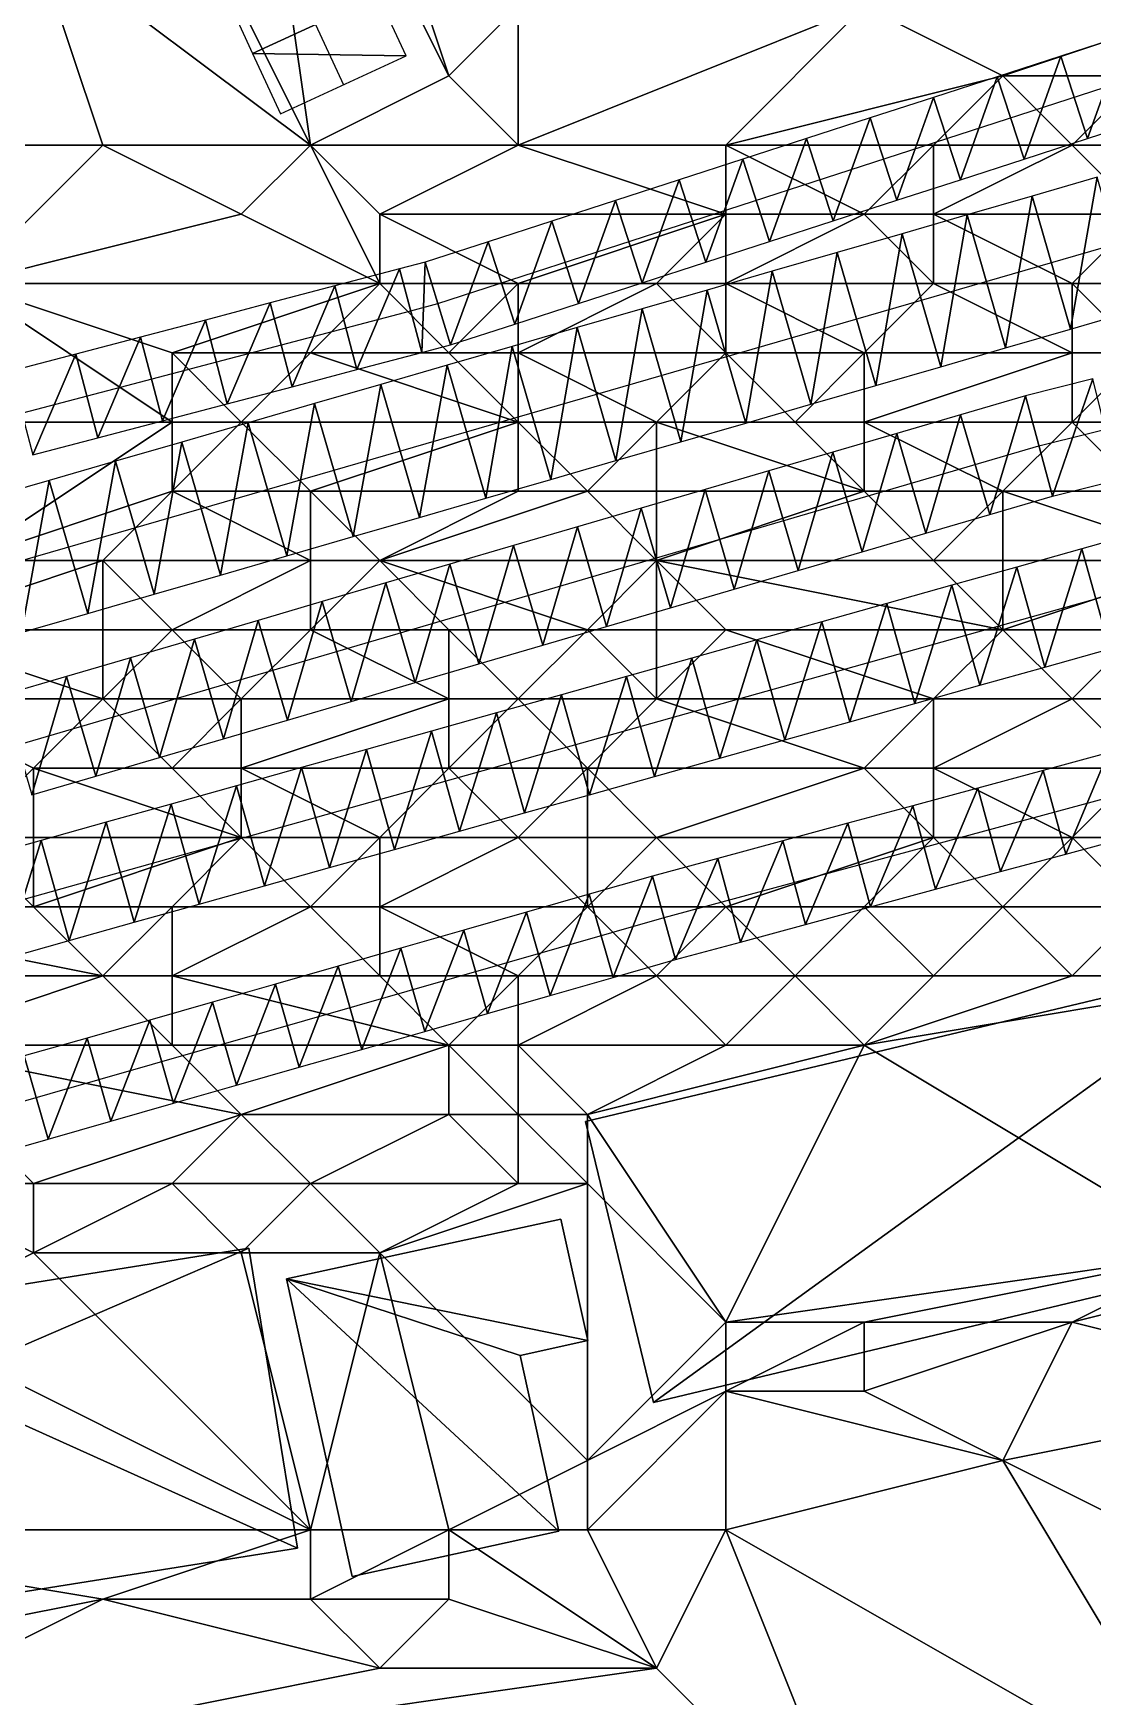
# Model space of a CAD drawing. Header units: metres. Extents: x -1103 to 901, y -902 to 905.
# Drawn here: x -132.01 to -101.4, y 117.18 to 165.23 of the extents above; entities that cross this region are included whole.
import ezdxf

# ---------------------------------------------------------------- set-up
doc = ezdxf.new("R2010")
doc.units = ezdxf.units.M
for name, color, linetype in [('OSM_BUILDING_FOOTPRINTS', 7, 'CONTINUOUS'), ('OSM_BUILDING_ROOFS', 1, 'CONTINUOUS'), ('OSM_BUILDING_WALLS', 8, 'CONTINUOUS'), ('OSM_PATH_AXES', 30, 'CONTINUOUS'), ('OSM_PATH_SURFACE', 30, 'CONTINUOUS'), ('OSM_ROAD_AXES', 2, 'CONTINUOUS'), ('OSM_ROAD_SURFACE', 9, 'CONTINUOUS'), ('OSM_TERRAIN', 3, 'CONTINUOUS'), ('OSM_WATER_SURFACE', 5, 'CONTINUOUS')]:
    doc.layers.add(name, color=color, linetype=linetype)

msp = doc.modelspace()

# ---------------------------------------------------------------- linework, layer by layer
at = {"layer": 'OSM_BUILDING_FOOTPRINTS'}
for points in [[(-116.053, 133.792, 7.75), (-96.422, 138.481, 7.75), (-94.454, 130.374, 7.75), (-114.086, 125.674, 7.75), (-116.053, 133.792, 7.75)], [(-116.772, 130.972, 7.33), (-115.987, 127.466, 7.33), (-117.943, 127.035, 7.33), (-116.827, 121.958, 7.33), (-122.796, 120.653, 7.33), (-124.697, 129.246, 7.33), (-116.772, 130.972, 7.33)], [(-135.276, 128.616, 8.359), (-125.781, 130.131, 8.359), (-124.377, 121.472, 8.359), (-139.565, 119.05, 8.359), (-140.57, 125.298, 8.359), (-134.889, 126.205, 8.359), (-135.276, 128.616, 8.359)]]:
    msp.add_polyline3d(points, close=True, dxfattribs=at)
at = {"layer": 'OSM_BUILDING_ROOFS'}
for points in [[(-96.422, 138.481, 17.75), (-116.053, 133.792, 17.75), (-114.086, 125.674, 17.75)], [(-96.422, 138.481, 17.75), (-114.086, 125.674, 17.75), (-94.454, 130.374, 17.75)], [(-115.987, 127.466, 17.33), (-116.772, 130.972, 17.33), (-124.697, 129.246, 17.33)], [(-125.781, 130.131, 18.359), (-135.276, 128.616, 18.359), (-134.889, 126.205, 18.359)], [(-134.889, 126.205, 18.359), (-124.377, 121.472, 18.359), (-125.781, 130.131, 18.359)], [(-124.697, 129.246, 17.33), (-122.796, 120.653, 17.33), (-116.827, 121.958, 17.33)], [(-124.697, 129.246, 17.33), (-116.827, 121.958, 17.33), (-117.943, 127.035, 17.33)], [(-124.697, 129.246, 17.33), (-117.943, 127.035, 17.33), (-115.987, 127.466, 17.33)], [(-134.889, 126.205, 18.359), (-139.565, 119.05, 18.359), (-124.377, 121.472, 18.359)]]:
    msp.add_3dface(points, dxfattribs=at)
at = {"layer": 'OSM_BUILDING_WALLS'}
for points in [[(-96.422, 138.481, 7.75), (-116.053, 133.792, 7.75), (-116.053, 133.792, 17.75)], [(-96.422, 138.481, 7.75), (-116.053, 133.792, 17.75), (-96.422, 138.481, 17.75)], [(-116.053, 133.792, 7.75), (-114.086, 125.674, 7.75), (-114.086, 125.674, 17.75)], [(-116.053, 133.792, 7.75), (-114.086, 125.674, 17.75), (-116.053, 133.792, 17.75)], [(-116.772, 130.972, 7.33), (-124.697, 129.246, 7.33), (-124.697, 129.246, 17.33)], [(-116.772, 130.972, 7.33), (-124.697, 129.246, 17.33), (-116.772, 130.972, 17.33)], [(-115.987, 127.466, 7.33), (-116.772, 130.972, 7.33), (-116.772, 130.972, 17.33)], [(-115.987, 127.466, 7.33), (-116.772, 130.972, 17.33), (-115.987, 127.466, 17.33)], [(-114.086, 125.674, 7.75), (-94.454, 130.374, 7.75), (-94.454, 130.374, 17.75)], [(-114.086, 125.674, 7.75), (-94.454, 130.374, 17.75), (-114.086, 125.674, 17.75)], [(-125.781, 130.131, 8.359), (-135.276, 128.616, 8.359), (-135.276, 128.616, 18.359)], [(-125.781, 130.131, 8.359), (-135.276, 128.616, 18.359), (-125.781, 130.131, 18.359)], [(-124.377, 121.472, 8.359), (-125.781, 130.131, 8.359), (-125.781, 130.131, 18.359)], [(-124.377, 121.472, 8.359), (-125.781, 130.131, 18.359), (-124.377, 121.472, 18.359)], [(-124.697, 129.246, 7.33), (-122.796, 120.653, 7.33), (-122.796, 120.653, 17.33)], [(-124.697, 129.246, 7.33), (-122.796, 120.653, 17.33), (-124.697, 129.246, 17.33)], [(-117.943, 127.035, 7.33), (-115.987, 127.466, 7.33), (-115.987, 127.466, 17.33)], [(-117.943, 127.035, 7.33), (-115.987, 127.466, 17.33), (-117.943, 127.035, 17.33)], [(-116.827, 121.958, 7.33), (-117.943, 127.035, 7.33), (-117.943, 127.035, 17.33)], [(-116.827, 121.958, 7.33), (-117.943, 127.035, 17.33), (-116.827, 121.958, 17.33)], [(-122.796, 120.653, 7.33), (-116.827, 121.958, 7.33), (-116.827, 121.958, 17.33)], [(-122.796, 120.653, 7.33), (-116.827, 121.958, 17.33), (-122.796, 120.653, 17.33)], [(-139.565, 119.05, 8.359), (-124.377, 121.472, 8.359), (-124.377, 121.472, 18.359)], [(-139.565, 119.05, 8.359), (-124.377, 121.472, 18.359), (-139.565, 119.05, 18.359)]]:
    msp.add_3dface(points, dxfattribs=at)
at = {"layer": 'OSM_PATH_AXES'}
for points in [[(-364.453, 59.153, 16.179), (-341.804, 70.058, 13.161), (-295.102, 90.683, 15.142), (-263.51, 105.447, 16.234), (-230.957, 122.599, 15.848), (-202.516, 135.793, 14.359), (-165.64, 145.503, 14.643), (-151.049, 149.34, 14.507), (-121.105, 157.215, 17.198), (-120.32, 157.425, 17.314), (-92.741, 166.36, 19.621), (-57.524, 175.683, 15.839), (-38.357, 180.704, 12.909), (-12.038, 188.18, 11.367), (16.216, 197.834, 13.39), (43.983, 204.945, 16.196), (54.55, 206.195, 16.411), (69.683, 208.506, 16.69), (127.826, 210.906, 16.029), (196.458, 197.69, 10.186)], [(143.257, 186.653, 12.843), (122.354, 186.952, 13.89), (84.705, 186.211, 15.717), (44.536, 182.086, 15.402), (18.515, 175.528, 11.884), (-4.09, 169.722, 9.372), (-37.45, 160.588, 9.181), (-72.435, 150.867, 11.8), (-113.787, 139.675, 12.889), (-137.365, 132.929, 12.352), (-150.85, 129.069, 12.113), (-169.83, 122.589, 11.608), (-190.312, 116.042, 11.88), (-211.336, 108.455, 13.007), (-235.135, 97.739, 13.162), (-263.223, 83.904, 13.248), (-287.718, 73.188, 12.414), (-315.551, 58.8, 10.88), (-350.746, 39.148, 13.019), (-374.334, 32.003, 16.515), (-405.462, 18.047, 17.05), (-437.816, -4.37, 15.202), (-467.871, -29.828, 13.844), (-502.07, -69.187, 12.193)]]:
    msp.add_polyline3d(points, dxfattribs=at)
at = {"layer": 'OSM_PATH_SURFACE'}
for points in [[(-101.549, 162.193, 19.341), (-100.481, 165.167, 19.574), (-102.319, 164.571, 19.46)], [(-101.549, 162.193, 19.341), (-99.71, 162.788, 18.935), (-100.481, 165.167, 19.574)], [(-103.387, 161.597, 19.128), (-102.319, 164.571, 19.46), (-104.158, 163.975, 19.343)], [(-103.387, 161.597, 19.128), (-101.549, 162.193, 19.341), (-102.319, 164.571, 19.46)], [(-105.226, 161.001, 18.669), (-104.158, 163.975, 19.343), (-105.997, 163.379, 19.195)], [(-105.226, 161.001, 18.669), (-103.387, 161.597, 19.128), (-104.158, 163.975, 19.343)], [(-107.065, 160.405, 18.759), (-105.997, 163.379, 19.195), (-107.835, 162.784, 19.052)], [(-107.065, 160.405, 18.759), (-105.226, 161.001, 18.669), (-105.997, 163.379, 19.195)], [(-108.903, 159.81, 18.755), (-107.835, 162.784, 19.052), (-109.674, 162.188, 18.909)], [(-108.903, 159.81, 18.755), (-107.065, 160.405, 18.759), (-107.835, 162.784, 19.052)], [(-110.742, 159.214, 18.258), (-109.674, 162.188, 18.909), (-111.512, 161.592, 18.742)], [(-110.742, 159.214, 18.258), (-108.903, 159.81, 18.755), (-109.674, 162.188, 18.909)], [(-112.58, 158.618, 18.04), (-111.512, 161.592, 18.742), (-113.351, 160.997, 18.544)], [(-112.58, 158.618, 18.04), (-110.742, 159.214, 18.258), (-111.512, 161.592, 18.742)], [(-114.419, 158.023, 18.209), (-113.351, 160.997, 18.544), (-115.19, 160.401, 18.276)], [(-114.419, 158.023, 18.209), (-112.58, 158.618, 18.04), (-113.351, 160.997, 18.544)], [(-116.258, 157.427, 17.729), (-115.19, 160.401, 18.276), (-117.028, 159.805, 17.964)], [(-116.258, 157.427, 17.729), (-114.419, 158.023, 18.209), (-115.19, 160.401, 18.276)], [(-118.096, 156.831, 17.277), (-117.028, 159.805, 17.964), (-118.867, 159.209, 17.741)], [(-118.096, 156.831, 17.277), (-116.258, 157.427, 17.729), (-117.028, 159.805, 17.964)], [(-119.953, 156.23, 17.447), (-118.867, 159.209, 17.741), (-120.687, 158.62, 17.447)], [(-119.953, 156.23, 17.447), (-118.096, 156.831, 17.277), (-118.867, 159.209, 17.741)], [(-120.785, 156.006, 17.307), (-120.687, 158.62, 17.447), (-121.424, 158.423, 17.305)], [(-120.785, 156.006, 17.307), (-119.953, 156.23, 17.447), (-120.687, 158.62, 17.447)], [(-122.659, 155.513, 16.737), (-121.424, 158.423, 17.305), (-123.294, 157.931, 17.035)], [(-122.659, 155.513, 16.737), (-120.785, 156.006, 17.307), (-121.424, 158.423, 17.305)], [(-124.53, 155.021, 16.456), (-123.294, 157.931, 17.035), (-125.166, 157.439, 16.807)], [(-124.53, 155.021, 16.456), (-122.659, 155.513, 16.737), (-123.294, 157.931, 17.035)], [(-126.402, 154.529, 16.15), (-125.166, 157.439, 16.807), (-127.037, 156.947, 16.58)], [(-126.402, 154.529, 16.15), (-124.53, 155.021, 16.456), (-125.166, 157.439, 16.807)], [(-128.273, 154.037, 16.345), (-127.037, 156.947, 16.58), (-128.909, 156.455, 16.352)], [(-128.273, 154.037, 16.345), (-126.402, 154.529, 16.15), (-127.037, 156.947, 16.58)], [(-130.145, 153.545, 16.101), (-128.909, 156.455, 16.352), (-130.78, 155.963, 16.297)], [(-130.145, 153.545, 16.101), (-128.273, 154.037, 16.345), (-128.909, 156.455, 16.352)], [(-132.016, 153.053, 15.855), (-130.78, 155.963, 16.297), (-132.652, 155.471, 16.079)], [(-132.016, 153.053, 15.855), (-130.145, 153.545, 16.101), (-130.78, 155.963, 16.297)], [(-100.956, 144.443, 13.72), (-102.836, 143.934, 13.404), (-102.183, 141.521, 13.145)], [(-100.956, 144.443, 13.72), (-102.183, 141.521, 13.145), (-100.303, 142.029, 13.288)], [(-102.836, 143.934, 13.404), (-104.716, 143.425, 13.404), (-104.063, 141.012, 13.062)], [(-102.836, 143.934, 13.404), (-104.063, 141.012, 13.062), (-102.183, 141.521, 13.145)], [(-104.716, 143.425, 13.404), (-106.595, 142.916, 13.647), (-105.942, 140.503, 13.052)], [(-104.716, 143.425, 13.404), (-105.942, 140.503, 13.052), (-104.063, 141.012, 13.062)], [(-106.595, 142.916, 13.647), (-108.475, 142.408, 13.495), (-107.822, 139.995, 13.132)], [(-106.595, 142.916, 13.647), (-107.822, 139.995, 13.132), (-105.942, 140.503, 13.052)], [(-108.475, 142.408, 13.495), (-110.355, 141.899, 13.225), (-109.701, 139.486, 12.924)], [(-108.475, 142.408, 13.495), (-109.701, 139.486, 12.924), (-107.822, 139.995, 13.132)], [(-110.355, 141.899, 13.225), (-112.234, 141.39, 13.181), (-111.581, 138.977, 12.787)], [(-110.355, 141.899, 13.225), (-111.581, 138.977, 12.787), (-109.701, 139.486, 12.924)], [(-112.234, 141.39, 13.181), (-114.122, 140.879, 13.094), (-113.452, 138.471, 12.914)], [(-112.234, 141.39, 13.181), (-113.452, 138.471, 12.914), (-111.581, 138.977, 12.787)], [(-114.122, 140.879, 13.094), (-115.945, 140.358, 13.13), (-115.257, 137.954, 12.867)], [(-114.122, 140.879, 13.094), (-115.257, 137.954, 12.867), (-113.452, 138.471, 12.914)], [(-115.945, 140.358, 13.13), (-117.758, 139.839, 12.943), (-117.071, 137.435, 12.725)], [(-115.945, 140.358, 13.13), (-117.071, 137.435, 12.725), (-115.257, 137.954, 12.867)], [(-117.758, 139.839, 12.943), (-119.572, 139.32, 12.952), (-118.884, 136.916, 12.718)], [(-117.758, 139.839, 12.943), (-118.884, 136.916, 12.718), (-117.071, 137.435, 12.725)], [(-119.572, 139.32, 12.952), (-121.386, 138.801, 12.877), (-120.698, 136.397, 12.676)], [(-119.572, 139.32, 12.952), (-120.698, 136.397, 12.676), (-118.884, 136.916, 12.718)], [(-121.386, 138.801, 12.877), (-123.199, 138.282, 12.916), (-122.512, 135.879, 12.626)], [(-121.386, 138.801, 12.877), (-122.512, 135.879, 12.626), (-120.698, 136.397, 12.676)], [(-123.199, 138.282, 12.916), (-125.013, 137.763, 12.76), (-124.325, 135.36, 12.571)], [(-123.199, 138.282, 12.916), (-124.325, 135.36, 12.571), (-122.512, 135.879, 12.626)], [(-125.013, 137.763, 12.76), (-126.827, 137.244, 12.727), (-126.139, 134.841, 12.516)], [(-125.013, 137.763, 12.76), (-126.139, 134.841, 12.516), (-124.325, 135.36, 12.571)], [(-126.827, 137.244, 12.727), (-128.64, 136.725, 12.915), (-127.953, 134.322, 12.481)], [(-126.827, 137.244, 12.727), (-127.953, 134.322, 12.481), (-126.139, 134.841, 12.516)], [(-128.64, 136.725, 12.915), (-130.454, 136.206, 12.71), (-129.766, 133.803, 12.404)], [(-128.64, 136.725, 12.915), (-129.766, 133.803, 12.404), (-127.953, 134.322, 12.481)], [(-130.454, 136.206, 12.71), (-132.268, 135.687, 12.604), (-131.58, 133.284, 12.326)], [(-130.454, 136.206, 12.71), (-131.58, 133.284, 12.326), (-129.766, 133.803, 12.404)], [(-132.268, 135.687, 12.604), (-133.394, 132.765, 12.29), (-131.58, 133.284, 12.326)]]:
    msp.add_3dface(points, dxfattribs=at)
at = {"layer": 'OSM_ROAD_AXES'}
for points in [[(-170.394, 241.606, 19.706), (-158.876, 227.118, 20.064), (-150.873, 220.118, 19.975), (-144.384, 209.103, 19.916), (-138.902, 197.182, 19.423), (-129.672, 178.669, 18.729), (-124.664, 167.234, 18.428), (-123.05, 163.739, 18.362)], [(-198.127, 130.982, 13.763), (-148.242, 145.403, 14.161), (-119.491, 153.72, 16.472), (-96.964, 160.234, 18.352), (-36.953, 175.738, 12.061), (3.04, 187.306, 11.626), (41.905, 197.182, 16.052), (54.318, 199.482, 16.67), (70.899, 200.632, 16.818), (88.165, 201.517, 16.692), (108.791, 201.771, 16.13), (128.423, 202.49, 15.851), (142.682, 201.727, 15.306), (159.981, 200.687, 13.912), (196.204, 192.824, 9.832), (234.715, 183.623, 11.492), (340.831, 155.71, 17.129)], [(-370.819, 47.165, 17.241), (-335.923, 64.163, 12.317), (-224.192, 116.849, 14.848), (-198.249, 125.232, 13.23), (-152.763, 138.735, 13.315), (-145.379, 140.891, 13.6), (-102.955, 153.311, 16.503), (-45.442, 167.599, 12.299), (-35.737, 170.397, 10.915), (4.521, 182.031, 11.083), (38.467, 191.453, 15.186), (65.748, 194.992, 16.796), (114.075, 197.646, 15.56), (161.506, 194.251, 12.963)], [(140.129, 192.249, 14.001), (99.285, 192.946, 15.816), (43.983, 187.35, 15.57), (-34.145, 167.267, 10.105), (-45.807, 164.27, 11.675), (-84.395, 153.631, 14.759), (-133.253, 139.94, 13.632), (-141.886, 137.408, 13.111), (-162.081, 131.48, 12.502), (-196.027, 118.596, 12.56), (-220.81, 108.422, 13.68), (-332.143, 55.327, 11.351), (-361.634, 42.897, 15.237), (-380.911, 35.067, 18.339), (-406.633, 22.769, 18.543), (-417.997, 23.255, 18.52)]]:
    msp.add_polyline3d(points, dxfattribs=at)
at = {"layer": 'OSM_ROAD_SURFACE'}
for points in [[(-126.488, 166.413, 18.406), (-125.673, 164.648, 18.346), (-122.042, 166.325, 18.494)], [(-125.673, 164.648, 18.346), (-121.235, 164.578, 18.46), (-122.042, 166.325, 18.494)], [(-125.673, 164.648, 18.346), (-124.866, 162.901, 18.287), (-121.235, 164.578, 18.46)], [(-102.04, 156.684, 18.027), (-101.274, 161.069, 18.872), (-103.151, 160.527, 18.464)], [(-102.04, 156.684, 18.027), (-100.163, 157.227, 17.658), (-101.274, 161.069, 18.872)], [(-103.917, 156.141, 17.907), (-103.151, 160.527, 18.464), (-105.028, 159.984, 18.066)], [(-103.917, 156.141, 17.907), (-102.04, 156.684, 18.027), (-103.151, 160.527, 18.464)], [(-105.794, 155.598, 17.582), (-105.028, 159.984, 18.066), (-106.906, 159.441, 18.398)], [(-105.794, 155.598, 17.582), (-103.917, 156.141, 17.907), (-105.028, 159.984, 18.066)], [(-107.672, 155.055, 17.17), (-106.906, 159.441, 18.398), (-108.783, 158.898, 18.239)], [(-107.672, 155.055, 17.17), (-105.794, 155.598, 17.582), (-106.906, 159.441, 18.398)], [(-109.549, 154.513, 17.567), (-108.783, 158.898, 18.239), (-110.66, 158.355, 17.806)], [(-109.549, 154.513, 17.567), (-107.672, 155.055, 17.17), (-108.783, 158.898, 18.239)], [(-111.426, 153.97, 17.337), (-110.66, 158.355, 17.806), (-112.537, 157.812, 17.687)], [(-111.426, 153.97, 17.337), (-109.549, 154.513, 17.567), (-110.66, 158.355, 17.806)], [(-113.304, 153.427, 16.821), (-112.537, 157.812, 17.687), (-114.415, 157.27, 17.81)], [(-113.304, 153.427, 16.821), (-111.426, 153.97, 17.337), (-112.537, 157.812, 17.687)], [(-115.181, 152.884, 16.956), (-114.415, 157.27, 17.81), (-116.292, 156.727, 17.387)], [(-115.181, 152.884, 16.956), (-113.304, 153.427, 16.821), (-114.415, 157.27, 17.81)], [(-117.058, 152.341, 16.791), (-116.292, 156.727, 17.387), (-118.169, 156.184, 16.997)], [(-117.058, 152.341, 16.791), (-115.181, 152.884, 16.956), (-116.292, 156.727, 17.387)], [(-118.935, 151.799, 16.564), (-118.169, 156.184, 16.997), (-120.047, 155.641, 17.207)], [(-118.935, 151.799, 16.564), (-117.058, 152.341, 16.791), (-118.169, 156.184, 16.997)], [(-120.852, 151.244, 16.115), (-120.047, 155.641, 17.207), (-121.964, 155.087, 16.645)], [(-120.852, 151.244, 16.115), (-118.935, 151.799, 16.564), (-120.047, 155.641, 17.207)], [(-102.563, 151.863, 16.443), (-101.399, 155.243, 17.091), (-103.346, 154.759, 17.087)], [(-102.563, 151.863, 16.443), (-100.676, 152.331, 16.581), (-101.399, 155.243, 17.091)], [(-122.769, 150.69, 15.697), (-121.964, 155.087, 16.645), (-123.88, 154.532, 16.343)], [(-122.769, 150.69, 15.697), (-120.852, 151.244, 16.115), (-121.964, 155.087, 16.645)], [(-104.378, 151.331, 16.261), (-103.346, 154.759, 17.087), (-105.221, 154.21, 16.676)], [(-104.378, 151.331, 16.261), (-102.563, 151.863, 16.443), (-103.346, 154.759, 17.087)], [(-124.685, 150.135, 15.999), (-123.88, 154.532, 16.343), (-125.797, 153.978, 16.046)], [(-124.685, 150.135, 15.999), (-122.769, 150.69, 15.697), (-123.88, 154.532, 16.343)], [(-126.602, 149.581, 15.685), (-125.797, 153.978, 16.046), (-127.714, 153.423, 16.108)], [(-126.602, 149.581, 15.685), (-124.685, 150.135, 15.999), (-125.797, 153.978, 16.046)], [(-106.222, 150.791, 16.29), (-105.221, 154.21, 16.676), (-107.065, 153.67, 16.491)], [(-106.222, 150.791, 16.29), (-104.378, 151.331, 16.261), (-105.221, 154.21, 16.676)], [(-128.519, 149.026, 15.321), (-127.714, 153.423, 16.108), (-129.63, 152.869, 16.02)], [(-128.519, 149.026, 15.321), (-126.602, 149.581, 15.685), (-127.714, 153.423, 16.108)], [(-108.067, 150.251, 16.18), (-107.065, 153.67, 16.491), (-108.91, 153.13, 16.876)], [(-108.067, 150.251, 16.18), (-106.222, 150.791, 16.29), (-107.065, 153.67, 16.491)], [(-130.436, 148.472, 15.477), (-129.63, 152.869, 16.02), (-131.547, 152.315, 15.77)], [(-130.436, 148.472, 15.477), (-128.519, 149.026, 15.321), (-129.63, 152.869, 16.02)], [(-109.911, 149.711, 15.936), (-108.91, 153.13, 16.876), (-110.754, 152.59, 16.499)], [(-109.911, 149.711, 15.936), (-108.067, 150.251, 16.18), (-108.91, 153.13, 16.876)], [(-111.756, 149.171, 15.574), (-110.754, 152.59, 16.499), (-112.599, 152.05, 16.142)], [(-111.756, 149.171, 15.574), (-109.911, 149.711, 15.936), (-110.754, 152.59, 16.499)], [(-132.352, 147.918, 15.299), (-131.547, 152.315, 15.77), (-133.464, 151.76, 15.512)], [(-132.352, 147.918, 15.299), (-130.436, 148.472, 15.477), (-131.547, 152.315, 15.77)], [(-113.6, 148.631, 15.7), (-112.599, 152.05, 16.142), (-114.443, 151.51, 16.213)], [(-113.6, 148.631, 15.7), (-111.756, 149.171, 15.574), (-112.599, 152.05, 16.142)], [(-115.445, 148.091, 15.809), (-114.443, 151.51, 16.213), (-116.288, 150.971, 16.322)], [(-115.445, 148.091, 15.809), (-113.6, 148.631, 15.7), (-114.443, 151.51, 16.213)], [(-117.289, 147.551, 15.418), (-116.288, 150.971, 16.322), (-118.132, 150.431, 15.934)], [(-117.289, 147.551, 15.418), (-115.445, 148.091, 15.809), (-116.288, 150.971, 16.322)], [(-119.134, 147.011, 15.009), (-118.132, 150.431, 15.934), (-119.977, 149.891, 15.6)], [(-119.134, 147.011, 15.009), (-117.289, 147.551, 15.418), (-118.132, 150.431, 15.934)], [(-99.833, 150.863, 15.847), (-101.712, 150.337, 15.465), (-100.903, 147.448, 15.143)], [(-101.712, 150.337, 15.465), (-103.592, 149.81, 15.204), (-102.782, 146.921, 15.01)], [(-101.712, 150.337, 15.465), (-102.782, 146.921, 15.01), (-100.903, 147.448, 15.143)], [(-120.979, 146.471, 15.301), (-119.977, 149.891, 15.6), (-121.821, 149.351, 15.432)], [(-120.979, 146.471, 15.301), (-119.134, 147.011, 15.009), (-119.977, 149.891, 15.6)], [(-103.592, 149.81, 15.204), (-105.471, 149.283, 15.841), (-104.661, 146.395, 15.021)], [(-103.592, 149.81, 15.204), (-104.661, 146.395, 15.021), (-102.782, 146.921, 15.01)], [(-122.823, 145.931, 15.14), (-121.821, 149.351, 15.432), (-123.666, 148.811, 15.462)], [(-122.823, 145.931, 15.14), (-120.979, 146.471, 15.301), (-121.821, 149.351, 15.432)], [(-105.471, 149.283, 15.841), (-107.35, 148.757, 15.479), (-106.54, 145.868, 14.985)], [(-105.471, 149.283, 15.841), (-106.54, 145.868, 14.985), (-104.661, 146.395, 15.021)], [(-124.668, 145.391, 14.798), (-123.666, 148.811, 15.462), (-125.51, 148.271, 15.252)], [(-124.668, 145.391, 14.798), (-122.823, 145.931, 15.14), (-123.666, 148.811, 15.462)], [(-107.35, 148.757, 15.479), (-109.229, 148.23, 15.131), (-108.419, 145.342, 14.801)], [(-107.35, 148.757, 15.479), (-108.419, 145.342, 14.801), (-106.54, 145.868, 14.985)], [(-126.512, 144.852, 14.669), (-125.51, 148.271, 15.252), (-127.355, 147.731, 15.024)], [(-126.512, 144.852, 14.669), (-124.668, 145.391, 14.798), (-125.51, 148.271, 15.252)], [(-109.229, 148.23, 15.131), (-111.108, 147.704, 14.939), (-110.299, 144.815, 14.618)], [(-109.229, 148.23, 15.131), (-110.299, 144.815, 14.618), (-108.419, 145.342, 14.801)], [(-128.357, 144.312, 14.812), (-127.355, 147.731, 15.024), (-129.2, 147.191, 14.992)], [(-128.357, 144.312, 14.812), (-126.512, 144.852, 14.669), (-127.355, 147.731, 15.024)], [(-111.108, 147.704, 14.939), (-112.987, 147.177, 14.93), (-112.178, 144.288, 14.567)], [(-111.108, 147.704, 14.939), (-112.178, 144.288, 14.567), (-110.299, 144.815, 14.618)], [(-130.201, 143.772, 14.599), (-129.2, 147.191, 14.992), (-131.044, 146.651, 14.907)], [(-130.201, 143.772, 14.599), (-128.357, 144.312, 14.812), (-129.2, 147.191, 14.992)], [(-112.987, 147.177, 14.93), (-114.866, 146.651, 15.079), (-114.057, 143.762, 14.389)], [(-112.987, 147.177, 14.93), (-114.057, 143.762, 14.389), (-112.178, 144.288, 14.567)], [(-132.046, 143.232, 14.292), (-131.044, 146.651, 14.907), (-132.889, 146.111, 14.641)], [(-132.046, 143.232, 14.292), (-130.201, 143.772, 14.599), (-131.044, 146.651, 14.907)], [(-114.866, 146.651, 15.079), (-116.745, 146.124, 14.661), (-115.936, 143.235, 14.402)], [(-114.866, 146.651, 15.079), (-115.936, 143.235, 14.402), (-114.057, 143.762, 14.389)], [(-116.745, 146.124, 14.661), (-118.625, 145.597, 14.569), (-117.815, 142.709, 14.359)], [(-116.745, 146.124, 14.661), (-117.815, 142.709, 14.359), (-115.936, 143.235, 14.402)], [(-118.625, 145.597, 14.569), (-120.504, 145.071, 14.851), (-119.694, 142.182, 14.272)], [(-118.625, 145.597, 14.569), (-119.694, 142.182, 14.272), (-117.815, 142.709, 14.359)], [(-120.504, 145.071, 14.851), (-122.383, 144.544, 14.518), (-121.573, 141.655, 14.022)], [(-120.504, 145.071, 14.851), (-121.573, 141.655, 14.022), (-119.694, 142.182, 14.272)], [(-122.383, 144.544, 14.518), (-124.262, 144.018, 14.185), (-123.453, 141.129, 14.05)], [(-122.383, 144.544, 14.518), (-123.453, 141.129, 14.05), (-121.573, 141.655, 14.022)], [(-124.262, 144.018, 14.185), (-126.141, 143.491, 14.14), (-125.332, 140.602, 13.933)], [(-124.262, 144.018, 14.185), (-125.332, 140.602, 13.933), (-123.453, 141.129, 14.05)], [(-126.141, 143.491, 14.14), (-128.02, 142.964, 14.355), (-127.211, 140.076, 13.905)], [(-126.141, 143.491, 14.14), (-127.211, 140.076, 13.905), (-125.332, 140.602, 13.933)], [(-128.02, 142.964, 14.355), (-129.899, 142.438, 14.04), (-129.09, 139.549, 13.799)], [(-128.02, 142.964, 14.355), (-129.09, 139.549, 13.799), (-127.211, 140.076, 13.905)], [(-129.899, 142.438, 14.04), (-131.779, 141.911, 13.773), (-130.969, 139.023, 13.655)], [(-129.899, 142.438, 14.04), (-130.969, 139.023, 13.655), (-129.09, 139.549, 13.799)], [(-131.779, 141.911, 13.773), (-133.666, 141.382, 14.164), (-132.84, 138.498, 13.488)], [(-131.779, 141.911, 13.773), (-132.84, 138.498, 13.488), (-130.969, 139.023, 13.655)]]:
    msp.add_3dface(points, dxfattribs=at)
at = {"layer": 'OSM_TERRAIN'}
for points in [[(-124, 162, 18.302), (-132, 178, 18.713), (-132, 168, 17.39)], [(-124, 162, 18.302), (-126, 176, 18.636), (-132, 178, 18.713)], [(-124, 162, 18.302), (-120, 164, 18.414), (-126, 176, 18.636)], [(-120, 164, 18.414), (-122, 170, 18.693), (-126, 176, 18.636)], [(-138, 162, 17.119), (-132, 168, 17.39), (-136, 172, 17.17)], [(-120, 164, 18.414), (-118, 166, 19.28), (-122, 170, 18.693)], [(-138, 162, 17.119), (-130, 162, 16.973), (-132, 168, 17.39)], [(-130, 162, 16.973), (-124, 162, 18.302), (-132, 168, 17.39)], [(-120, 164, 18.414), (-118, 162, 18.392), (-118, 166, 19.28)], [(-118, 162, 18.392), (-108, 166, 20.037), (-118, 166, 19.28)], [(-118, 162, 18.392), (-112, 162, 18.658), (-108, 166, 20.037)], [(-112, 162, 18.658), (-104, 164, 19.27), (-108, 166, 20.037)], [(-104, 164, 19.27), (-98, 166, 19.652), (-108, 166, 20.037)], [(-104, 164, 19.27), (-100, 164, 19.531), (-98, 166, 19.652)], [(-124, 162, 18.302), (-118, 162, 18.392), (-120, 164, 18.414)], [(-112, 162, 18.658), (-106, 162, 19.091), (-104, 164, 19.27)], [(-106, 162, 19.091), (-102, 162, 19.368), (-104, 164, 19.27)], [(-102, 162, 19.368), (-100, 164, 19.531), (-104, 164, 19.27)], [(-102, 162, 19.368), (-100, 162, 18.416), (-100, 164, 19.531)], [(-138, 162, 17.119), (-134, 158, 16.137), (-130, 162, 16.973)], [(-134, 158, 16.137), (-126, 160, 17.121), (-130, 162, 16.973)], [(-126, 160, 17.121), (-124, 162, 18.302), (-130, 162, 16.973)], [(-122, 158, 17.067), (-124, 162, 18.302), (-126, 160, 17.121)], [(-122, 158, 17.067), (-122, 160, 17.411), (-124, 162, 18.302)], [(-122, 160, 17.411), (-118, 162, 18.392), (-124, 162, 18.302)], [(-122, 160, 17.411), (-112, 160, 18.391), (-118, 162, 18.392)], [(-112, 160, 18.391), (-112, 162, 18.658), (-118, 162, 18.392)], [(-112, 160, 18.391), (-108, 160, 18.871), (-112, 162, 18.658)], [(-108, 160, 18.871), (-106, 162, 19.091), (-112, 162, 18.658)], [(-108, 160, 18.871), (-106, 160, 17.979), (-106, 162, 19.091)], [(-106, 160, 17.979), (-100, 160, 18.211), (-102, 162, 19.368)], [(-106, 160, 17.979), (-102, 162, 19.368), (-106, 162, 19.091)], [(-100, 160, 18.211), (-100, 162, 18.416), (-102, 162, 19.368)], [(-122, 158, 17.067), (-126, 160, 17.121), (-134, 158, 16.137)], [(-122, 158, 17.067), (-118, 158, 17.658), (-122, 160, 17.411)], [(-118, 158, 17.658), (-112, 160, 18.391), (-122, 160, 17.411)], [(-118, 158, 17.658), (-114, 158, 18.185), (-112, 160, 18.391)], [(-114, 158, 18.185), (-112, 158, 17.466), (-112, 160, 18.391)], [(-112, 158, 17.466), (-108, 160, 18.871), (-112, 160, 18.391)], [(-112, 158, 17.466), (-106, 158, 17.852), (-108, 160, 18.871)], [(-106, 158, 17.852), (-106, 160, 17.979), (-108, 160, 18.871)], [(-106, 158, 17.852), (-102, 158, 18.1), (-106, 160, 17.979)], [(-102, 158, 18.1), (-100, 160, 18.211), (-106, 160, 17.979)], [(-102, 158, 18.1), (-96, 158, 18.288), (-100, 160, 18.211)], [(-134, 154, 15.714), (-128, 154, 16.287), (-134, 158, 16.137)], [(-128, 154, 16.287), (-128, 156, 16.266), (-134, 158, 16.137)], [(-134, 158, 16.137), (-128, 156, 16.266), (-122, 158, 17.067)], [(-128, 156, 16.266), (-124, 156, 16.684), (-122, 158, 17.067)], [(-124, 156, 16.684), (-120, 156, 17.36), (-122, 158, 17.067)], [(-120, 156, 17.36), (-118, 158, 17.658), (-122, 158, 17.067)], [(-120, 156, 17.36), (-118, 156, 16.825), (-118, 158, 17.658)], [(-118, 156, 16.825), (-114, 158, 18.185), (-118, 158, 17.658)], [(-118, 156, 16.825), (-112, 156, 17.233), (-114, 158, 18.185)], [(-112, 156, 17.233), (-112, 158, 17.466), (-114, 158, 18.185)], [(-112, 156, 17.233), (-108, 156, 17.715), (-112, 158, 17.466)], [(-108, 156, 17.715), (-106, 158, 17.852), (-112, 158, 17.466)], [(-108, 156, 17.715), (-102, 156, 17.917), (-106, 158, 17.852)], [(-102, 156, 17.917), (-102, 158, 18.1), (-106, 158, 17.852)], [(-102, 156, 17.917), (-100, 156, 16.74), (-102, 158, 18.1)], [(-100, 156, 16.74), (-96, 158, 18.288), (-102, 158, 18.1)], [(-128, 154, 16.287), (-126, 154, 15.982), (-128, 156, 16.266)], [(-126, 154, 15.982), (-124, 156, 16.684), (-128, 156, 16.266)], [(-126, 154, 15.982), (-118, 154, 16.61), (-124, 156, 16.684)], [(-118, 154, 16.61), (-120, 156, 17.36), (-124, 156, 16.684)], [(-118, 154, 16.61), (-118, 156, 16.825), (-120, 156, 17.36)], [(-118, 154, 16.61), (-114, 154, 17.036), (-118, 156, 16.825)], [(-114, 154, 17.036), (-112, 156, 17.233), (-118, 156, 16.825)], [(-114, 154, 17.036), (-110, 154, 17.459), (-112, 156, 17.233)], [(-110, 154, 17.459), (-108, 156, 17.715), (-112, 156, 17.233)], [(-110, 154, 17.459), (-108, 154, 16.433), (-108, 156, 17.715)], [(-108, 154, 16.433), (-102, 156, 17.917), (-108, 156, 17.715)], [(-108, 154, 16.433), (-102, 154, 16.537), (-102, 156, 17.917)], [(-102, 154, 16.537), (-98, 154, 16.674), (-100, 156, 16.74)], [(-102, 154, 16.537), (-100, 156, 16.74), (-102, 156, 17.917)], [(-134, 150, 15.173), (-128, 152, 15.644), (-128, 154, 16.287)], [(-134, 150, 15.173), (-128, 154, 16.287), (-134, 154, 15.714)], [(-128, 152, 15.644), (-124, 152, 15.992), (-126, 154, 15.982)], [(-128, 152, 15.644), (-126, 154, 15.982), (-128, 154, 16.287)], [(-124, 152, 15.992), (-118, 154, 16.61), (-126, 154, 15.982)], [(-124, 152, 15.992), (-118, 152, 16.706), (-118, 154, 16.61)], [(-118, 152, 16.706), (-116, 152, 16.815), (-118, 154, 16.61)], [(-116, 152, 16.815), (-114, 154, 17.036), (-118, 154, 16.61)], [(-116, 152, 16.815), (-114, 152, 16.006), (-114, 154, 17.036)], [(-114, 152, 16.006), (-108, 152, 16.263), (-114, 154, 17.036)], [(-108, 152, 16.263), (-110, 154, 17.459), (-114, 154, 17.036)], [(-108, 152, 16.263), (-108, 154, 16.433), (-110, 154, 17.459)], [(-108, 152, 16.263), (-104, 152, 16.452), (-108, 154, 16.433)], [(-104, 152, 16.452), (-102, 154, 16.537), (-108, 154, 16.433)], [(-104, 152, 16.452), (-100, 152, 16.538), (-102, 154, 16.537)], [(-100, 152, 16.538), (-98, 154, 16.674), (-102, 154, 16.537)], [(-130, 150, 15.483), (-128, 152, 15.644), (-134, 150, 15.173)], [(-130, 150, 15.483), (-124, 150, 16.011), (-128, 152, 15.644)], [(-124, 150, 16.011), (-124, 152, 15.992), (-128, 152, 15.644)], [(-124, 150, 16.011), (-122, 150, 15.431), (-124, 152, 15.992)], [(-122, 150, 15.431), (-118, 152, 16.706), (-124, 152, 15.992)], [(-122, 150, 15.431), (-116, 152, 16.815), (-118, 152, 16.706)], [(-122, 150, 15.431), (-114, 150, 15.913), (-116, 152, 16.815)], [(-114, 150, 15.913), (-114, 152, 16.006), (-116, 152, 16.815)], [(-114, 150, 15.913), (-108, 152, 16.263), (-114, 152, 16.006)], [(-114, 150, 15.913), (-106, 150, 16.18), (-108, 152, 16.263)], [(-106, 150, 16.18), (-104, 152, 16.452), (-108, 152, 16.263)], [(-106, 150, 16.18), (-104, 150, 15.149), (-104, 152, 16.452)], [(-104, 150, 15.149), (-98, 150, 15.271), (-104, 152, 16.452)], [(-98, 150, 15.271), (-100, 152, 16.538), (-104, 152, 16.452)], [(-136, 148, 15.016), (-130, 150, 15.483), (-134, 150, 15.173)], [(-136, 148, 15.016), (-130, 148, 15.451), (-130, 150, 15.483)], [(-130, 148, 15.451), (-128, 148, 14.956), (-130, 150, 15.483)], [(-128, 148, 14.956), (-124, 150, 16.011), (-130, 150, 15.483)], [(-128, 148, 14.956), (-124, 148, 15.167), (-124, 150, 16.011)], [(-124, 148, 15.167), (-120, 148, 15.345), (-122, 150, 15.431)], [(-124, 148, 15.167), (-122, 150, 15.431), (-124, 150, 16.011)], [(-120, 148, 15.345), (-116, 148, 15.736), (-122, 150, 15.431)], [(-116, 148, 15.736), (-114, 150, 15.913), (-122, 150, 15.431)], [(-116, 148, 15.736), (-114, 148, 15.799), (-114, 150, 15.913)], [(-114, 148, 15.799), (-112, 148, 14.872), (-114, 150, 15.913)], [(-112, 148, 14.872), (-104, 148, 15.11), (-114, 150, 15.913)], [(-104, 148, 15.11), (-106, 150, 16.18), (-114, 150, 15.913)], [(-104, 148, 15.11), (-104, 150, 15.149), (-106, 150, 16.18)], [(-104, 148, 15.11), (-100, 148, 15.206), (-98, 150, 15.271)], [(-104, 148, 15.11), (-98, 150, 15.271), (-104, 150, 15.149)], [(-136, 146, 14.424), (-130, 146, 14.683), (-136, 148, 15.016)], [(-130, 146, 14.683), (-130, 148, 15.451), (-136, 148, 15.016)], [(-130, 146, 14.683), (-128, 148, 14.956), (-130, 148, 15.451)], [(-130, 146, 14.683), (-126, 146, 14.941), (-128, 148, 14.956)], [(-126, 146, 14.941), (-124, 148, 15.167), (-128, 148, 14.956)], [(-126, 146, 14.941), (-120, 146, 15.28), (-124, 148, 15.167)], [(-120, 146, 15.28), (-120, 148, 15.345), (-124, 148, 15.167)], [(-120, 146, 15.28), (-118, 146, 14.463), (-120, 148, 15.345)], [(-118, 146, 14.463), (-116, 148, 15.736), (-120, 148, 15.345)], [(-118, 146, 14.463), (-114, 146, 14.708), (-116, 148, 15.736)], [(-114, 146, 14.708), (-114, 148, 15.799), (-116, 148, 15.736)], [(-114, 146, 14.708), (-112, 148, 14.872), (-114, 148, 15.799)], [(-114, 146, 14.708), (-106, 146, 14.983), (-112, 148, 14.872)], [(-106, 146, 14.983), (-104, 148, 15.11), (-112, 148, 14.872)], [(-106, 146, 14.983), (-102, 146, 14.825), (-104, 148, 15.11)], [(-102, 146, 14.825), (-100, 148, 15.206), (-104, 148, 15.11)], [(-102, 146, 14.825), (-100, 146, 13.678), (-100, 148, 15.206)], [(-134, 142, 14.318), (-132, 144, 14.55), (-136, 146, 14.424)], [(-132, 144, 14.55), (-130, 146, 14.683), (-136, 146, 14.424)], [(-132, 144, 14.55), (-128, 144, 14.78), (-130, 146, 14.683)], [(-128, 144, 14.78), (-126, 146, 14.941), (-130, 146, 14.683)], [(-128, 144, 14.78), (-126, 144, 14.059), (-126, 146, 14.941)], [(-126, 144, 14.059), (-120, 144, 14.292), (-120, 146, 15.28)], [(-126, 144, 14.059), (-120, 146, 15.28), (-126, 146, 14.941)], [(-120, 144, 14.292), (-116, 144, 14.508), (-118, 146, 14.463)], [(-120, 144, 14.292), (-118, 146, 14.463), (-120, 146, 15.28)], [(-116, 144, 14.508), (-114, 146, 14.708), (-118, 146, 14.463)], [(-116, 144, 14.508), (-108, 144, 14.463), (-114, 146, 14.708)], [(-108, 144, 14.463), (-106, 146, 14.983), (-114, 146, 14.708)], [(-108, 144, 14.463), (-106, 144, 13.361), (-106, 146, 14.983)], [(-106, 144, 13.361), (-102, 146, 14.825), (-106, 146, 14.983)], [(-106, 144, 13.361), (-100, 144, 13.296), (-102, 146, 14.825)], [(-100, 144, 13.296), (-100, 146, 13.678), (-102, 146, 14.825)], [(-134, 142, 14.318), (-132, 142, 13.714), (-132, 144, 14.55)], [(-132, 142, 13.714), (-126, 142, 13.98), (-132, 144, 14.55)], [(-126, 142, 13.98), (-128, 144, 14.78), (-132, 144, 14.55)], [(-126, 142, 13.98), (-126, 144, 14.059), (-128, 144, 14.78)], [(-126, 142, 13.98), (-122, 142, 14.175), (-126, 144, 14.059)], [(-122, 142, 14.175), (-120, 144, 14.292), (-126, 144, 14.059)], [(-122, 142, 14.175), (-118, 142, 14.244), (-120, 144, 14.292)], [(-118, 142, 14.244), (-116, 144, 14.508), (-120, 144, 14.292)], [(-118, 142, 14.244), (-116, 142, 14.186), (-116, 144, 14.508)], [(-116, 142, 14.186), (-114, 142, 13.172), (-116, 144, 14.508)], [(-114, 142, 13.172), (-108, 144, 14.463), (-116, 144, 14.508)], [(-114, 142, 13.172), (-106, 142, 13.135), (-108, 144, 14.463)], [(-106, 142, 13.135), (-106, 144, 13.361), (-108, 144, 14.463)], [(-106, 142, 13.135), (-102, 142, 13.238), (-106, 144, 13.361)], [(-102, 142, 13.238), (-100, 144, 13.296), (-106, 144, 13.361)], [(-102, 142, 13.238), (-98, 142, 13.163), (-100, 144, 13.296)], [(-140, 140, 13.296), (-132, 140, 13.706), (-134, 142, 14.318)], [(-132, 140, 13.706), (-132, 142, 13.714), (-134, 142, 14.318)], [(-132, 140, 13.706), (-128, 140, 13.853), (-126, 142, 13.98)], [(-132, 140, 13.706), (-126, 142, 13.98), (-132, 142, 13.714)], [(-128, 140, 13.853), (-124, 140, 13.837), (-126, 142, 13.98)], [(-124, 140, 13.837), (-122, 142, 14.175), (-126, 142, 13.98)], [(-124, 140, 13.837), (-122, 140, 12.955), (-122, 142, 14.175)], [(-122, 140, 12.955), (-116, 140, 12.837), (-118, 142, 14.244)], [(-122, 140, 12.955), (-118, 142, 14.244), (-122, 142, 14.175)], [(-116, 140, 12.837), (-116, 142, 14.186), (-118, 142, 14.244)], [(-116, 140, 12.837), (-114, 142, 13.172), (-116, 142, 14.186)], [(-116, 140, 12.837), (-112, 140, 12.956), (-114, 142, 13.172)], [(-112, 140, 12.956), (-106, 142, 13.135), (-114, 142, 13.172)], [(-112, 140, 12.956), (-108, 140, 13.069), (-106, 142, 13.135)], [(-108, 140, 13.069), (-104, 140, 12.776), (-106, 142, 13.135)], [(-104, 140, 12.776), (-102, 142, 13.238), (-106, 142, 13.135)], [(-104, 140, 12.776), (-100, 140, 11.937), (-102, 142, 13.238)], [(-100, 140, 11.937), (-98, 142, 13.163), (-102, 142, 13.238)], [(-138, 138, 13.325), (-130, 138, 13.495), (-140, 140, 13.296)], [(-130, 138, 13.495), (-132, 140, 13.706), (-140, 140, 13.296)], [(-130, 138, 13.495), (-128, 140, 13.853), (-132, 140, 13.706)], [(-130, 138, 13.495), (-128, 138, 12.714), (-128, 140, 13.853)], [(-128, 138, 12.714), (-124, 140, 13.837), (-128, 140, 13.853)], [(-128, 138, 12.714), (-122, 138, 12.662), (-124, 140, 13.837)], [(-122, 138, 12.662), (-122, 140, 12.955), (-124, 140, 13.837)], [(-122, 138, 12.662), (-118, 138, 12.774), (-122, 140, 12.955)], [(-118, 138, 12.774), (-116, 140, 12.837), (-122, 140, 12.955)], [(-118, 138, 12.774), (-114, 138, 12.809), (-116, 140, 12.837)], [(-114, 138, 12.809), (-112, 140, 12.956), (-116, 140, 12.837)], [(-114, 138, 12.809), (-110, 138, 12.326), (-112, 140, 12.956)], [(-110, 138, 12.326), (-108, 140, 13.069), (-112, 140, 12.956)], [(-110, 138, 12.326), (-106, 138, 11.365), (-108, 140, 13.069)], [(-106, 138, 11.365), (-104, 140, 12.776), (-108, 140, 13.069)], [(-106, 138, 11.365), (-102, 138, 10.486), (-104, 140, 12.776)], [(-102, 138, 10.486), (-100, 140, 11.937), (-104, 140, 12.776)], [(-102, 138, 10.486), (-96, 138, 10.272), (-100, 140, 11.937)], [(-136, 136, 12.571), (-130, 138, 13.495), (-138, 138, 13.325)], [(-136, 136, 12.571), (-128, 136, 12.512), (-130, 138, 13.495)], [(-128, 136, 12.512), (-128, 138, 12.714), (-130, 138, 13.495)], [(-128, 136, 12.512), (-120, 136, 12.576), (-128, 138, 12.714)], [(-120, 136, 12.576), (-122, 138, 12.662), (-128, 138, 12.714)], [(-120, 136, 12.576), (-118, 138, 12.774), (-122, 138, 12.662)], [(-120, 136, 12.576), (-118, 136, 12.29), (-118, 138, 12.774)], [(-118, 136, 12.29), (-112, 136, 10.821), (-114, 138, 12.809)], [(-118, 136, 12.29), (-114, 138, 12.809), (-118, 138, 12.774)], [(-112, 136, 10.821), (-110, 138, 12.326), (-114, 138, 12.809)], [(-112, 136, 10.821), (-108, 136, 10.286), (-110, 138, 12.326)], [(-108, 136, 10.286), (-106, 138, 11.365), (-110, 138, 12.326)], [(-108, 136, 10.286), (-98, 130, 10.207), (-96, 138, 10.272)], [(-108, 136, 10.286), (-102, 138, 10.486), (-106, 138, 11.365)], [(-108, 136, 10.286), (-96, 138, 10.272), (-102, 138, 10.486)], [(-136, 132, 12.318), (-132, 132, 12.077), (-136, 136, 12.571)], [(-132, 132, 12.077), (-126, 134, 12.371), (-136, 136, 12.571)], [(-136, 136, 12.571), (-126, 134, 12.371), (-128, 136, 12.512)], [(-126, 134, 12.371), (-120, 136, 12.576), (-128, 136, 12.512)], [(-126, 134, 12.371), (-120, 134, 11.602), (-120, 136, 12.576)], [(-120, 134, 11.602), (-118, 134, 10.561), (-120, 136, 12.576)], [(-118, 134, 10.561), (-118, 136, 12.29), (-120, 136, 12.576)], [(-118, 134, 10.561), (-116, 134, 10.095), (-118, 136, 12.29)], [(-116, 134, 10.095), (-112, 136, 10.821), (-118, 136, 12.29)], [(-112, 128, 10.207), (-108, 136, 10.286), (-116, 134, 10.095)], [(-116, 134, 10.095), (-108, 136, 10.286), (-112, 136, 10.821)], [(-112, 128, 10.207), (-98, 130, 10.207), (-108, 136, 10.286)], [(-132, 132, 12.077), (-128, 132, 11.515), (-126, 134, 12.371)], [(-128, 132, 11.515), (-124, 132, 10.64), (-126, 134, 12.371)], [(-124, 132, 10.64), (-120, 134, 11.602), (-126, 134, 12.371)], [(-124, 132, 10.64), (-118, 132, 9.849), (-120, 134, 11.602)], [(-118, 132, 9.849), (-118, 134, 10.561), (-120, 134, 11.602)], [(-118, 132, 9.849), (-116, 132, 9.746), (-118, 134, 10.561)], [(-116, 132, 9.746), (-116, 134, 10.095), (-118, 134, 10.561)], [(-116, 132, 9.746), (-112, 128, 10.207), (-116, 134, 10.095)], [(-136, 128, 10.729), (-132, 130, 10.772), (-136, 132, 12.318)], [(-132, 130, 10.772), (-132, 132, 12.077), (-136, 132, 12.318)], [(-132, 130, 10.772), (-128, 132, 11.515), (-132, 132, 12.077)], [(-132, 130, 10.772), (-126, 130, 10.577), (-128, 132, 11.515)], [(-126, 130, 10.577), (-124, 132, 10.64), (-128, 132, 11.515)], [(-126, 130, 10.577), (-122, 130, 9.626), (-124, 132, 10.64)], [(-122, 130, 9.626), (-118, 132, 9.849), (-124, 132, 10.64)], [(-116, 124, 9.406), (-116, 132, 9.746), (-122, 130, 9.626)], [(-122, 130, 9.626), (-116, 132, 9.746), (-118, 132, 9.849)], [(-116, 124, 9.406), (-112, 128, 10.207), (-116, 132, 9.746)], [(-124, 122, 10.442), (-132, 130, 10.772), (-136, 128, 10.729)], [(-124, 122, 10.442), (-126, 130, 10.577), (-132, 130, 10.772)], [(-124, 122, 10.442), (-122, 130, 9.626), (-126, 130, 10.577)], [(-120, 122, 9.506), (-122, 130, 9.626), (-124, 122, 10.442)], [(-120, 122, 9.506), (-116, 124, 9.406), (-122, 130, 9.626)], [(-108, 128, 10.207), (-98, 130, 10.207), (-112, 128, 10.207)], [(-108, 128, 10.207), (-102, 128, 9.918), (-98, 130, 10.207)], [(-94, 126, 6.798), (-94, 130, 9.877), (-102, 128, 9.918)], [(-102, 128, 9.918), (-94, 130, 9.877), (-98, 130, 10.207)], [(-142, 122, 10.557), (-124, 122, 10.442), (-136, 128, 10.729)], [(-112, 126, 10.142), (-112, 128, 10.207), (-116, 124, 9.406)], [(-112, 126, 10.142), (-108, 126, 9.667), (-108, 128, 10.207)], [(-112, 126, 10.142), (-108, 128, 10.207), (-112, 128, 10.207)], [(-104, 124, 7.359), (-102, 128, 9.918), (-108, 126, 9.667)], [(-108, 126, 9.667), (-102, 128, 9.918), (-108, 128, 10.207)], [(-104, 124, 7.359), (-94, 126, 6.798), (-102, 128, 9.918)], [(-116, 122, 9.23), (-112, 126, 10.142), (-116, 124, 9.406)], [(-116, 122, 9.23), (-112, 122, 7.752), (-112, 126, 10.142)], [(-112, 122, 7.752), (-104, 124, 7.359), (-112, 126, 10.142)], [(-112, 126, 10.142), (-104, 124, 7.359), (-108, 126, 9.667)], [(-104, 124, 7.359), (-88, 116, 4.152), (-94, 126, 6.798)], [(-120, 122, 9.506), (-116, 122, 9.23), (-116, 124, 9.406)], [(-98, 114, 4.588), (-104, 124, 7.359), (-112, 122, 7.752)], [(-98, 114, 4.588), (-88, 116, 4.152), (-104, 124, 7.359)], [(-140, 118, 10.311), (-130, 120, 10.384), (-142, 122, 10.557)], [(-130, 120, 10.384), (-124, 122, 10.442), (-142, 122, 10.557)], [(-130, 120, 10.384), (-124, 120, 10.051), (-124, 122, 10.442)], [(-124, 120, 10.051), (-120, 120, 9.094), (-120, 122, 9.506)], [(-124, 120, 10.051), (-120, 122, 9.506), (-124, 122, 10.442)], [(-120, 120, 9.094), (-114, 118, 7.116), (-120, 122, 9.506)], [(-114, 118, 7.116), (-116, 122, 9.23), (-120, 122, 9.506)], [(-114, 118, 7.116), (-112, 122, 7.752), (-116, 122, 9.23)], [(-108, 112, 5.215), (-112, 122, 7.752), (-114, 118, 7.116)], [(-108, 112, 5.215), (-98, 114, 4.588), (-112, 122, 7.752)], [(-140, 118, 10.311), (-142, 114, 9.061), (-130, 120, 10.384)], [(-142, 114, 9.061), (-122, 118, 8.436), (-130, 120, 10.384)], [(-130, 120, 10.384), (-122, 118, 8.436), (-124, 120, 10.051)], [(-122, 118, 8.436), (-120, 120, 9.094), (-124, 120, 10.051)], [(-122, 118, 8.436), (-114, 118, 7.116), (-120, 120, 9.094)], [(-114, 118, 7.116), (-142, 114, 9.061), (-108, 112, 5.215)], [(-142, 114, 9.061), (-114, 118, 7.116), (-122, 118, 8.436)]]:
    msp.add_3dface(points, dxfattribs=at)
at = {"layer": 'OSM_WATER_SURFACE'}
msp.add_3dface([(476.481, -23.237, 1), (-16.415, 129.479, 1), (-108.481, 109.893, 1)], dxfattribs=at)

doc.saveas('drawing.dxf')
